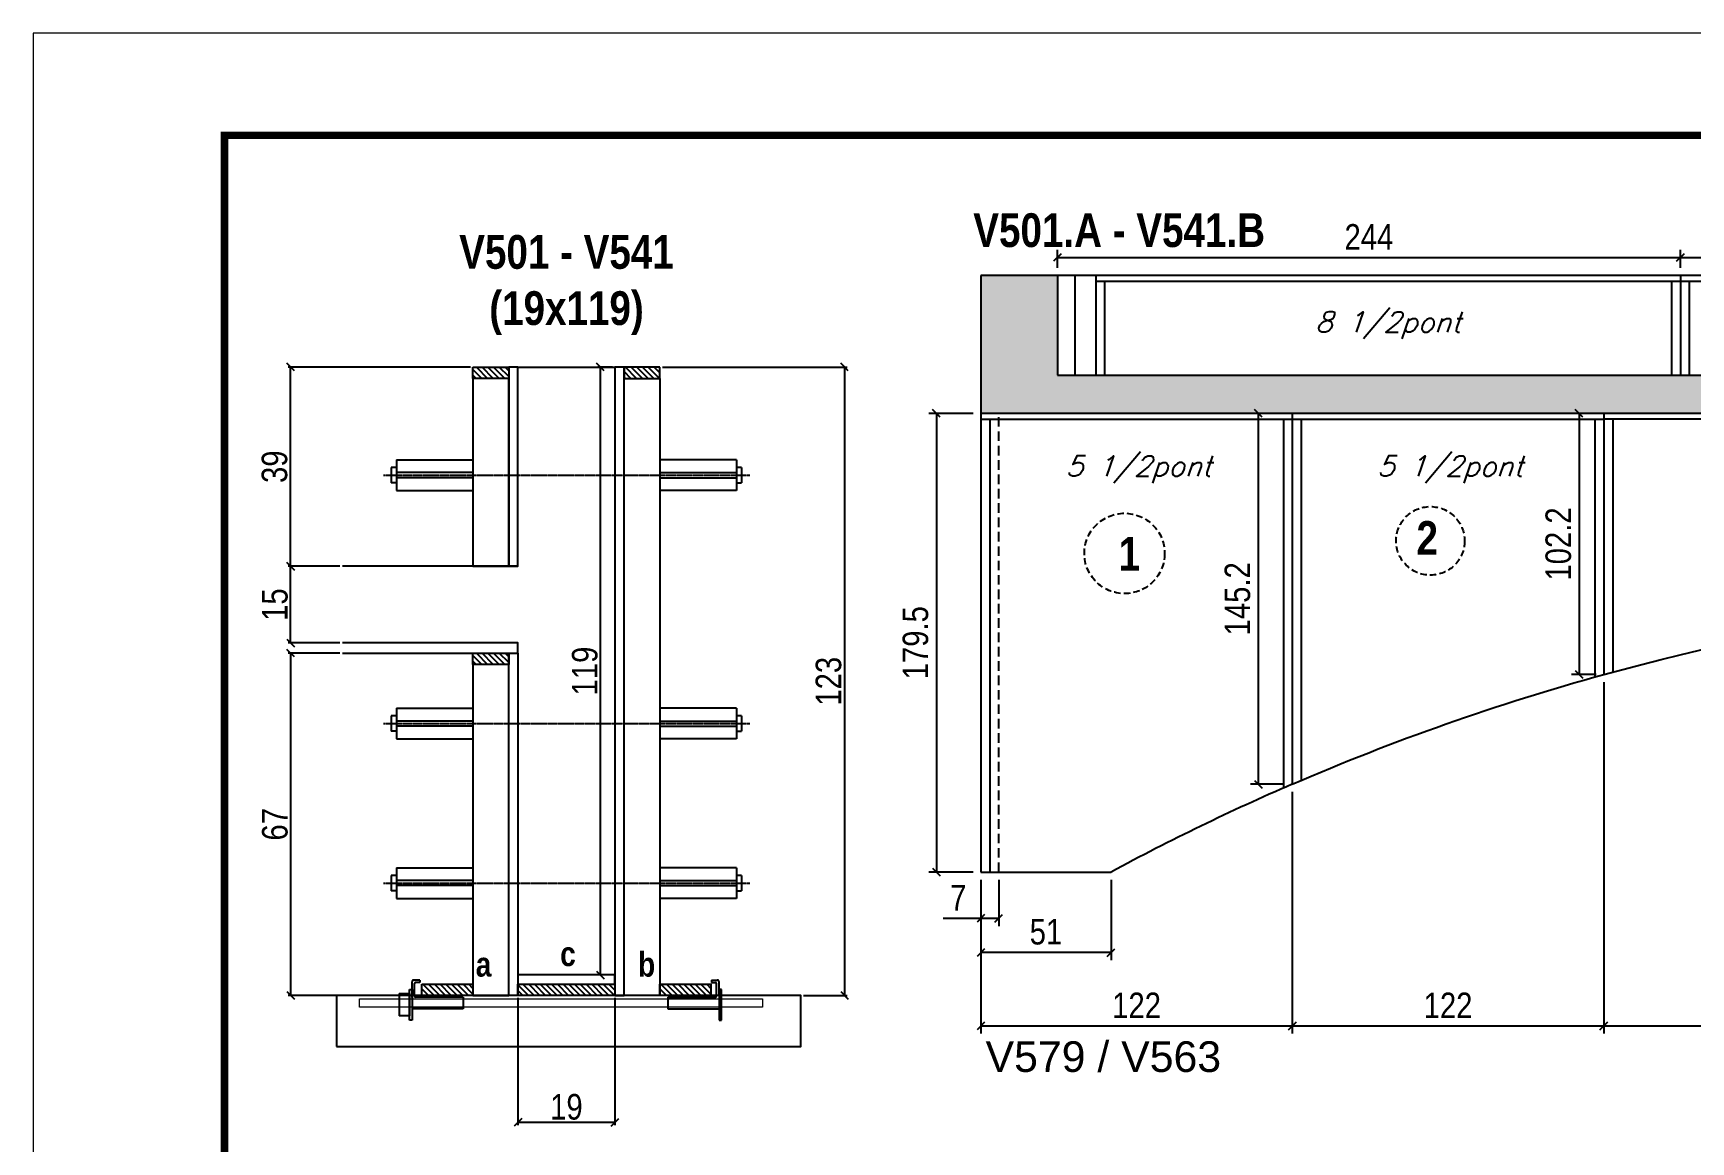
# Model space of a CAD drawing. Extents: x -15895 to 12929, y -2522 to 15173.
# Drawn here: x 6506 to 7156, y 4985 to 5419 of the extents above; entities that cross this region are included whole.
import ezdxf

# ---------------------------------------------------------------- set-up
doc = ezdxf.new("R2010")
doc.units = 0
doc.header["$PDMODE"] = 35
doc.header["$PDSIZE"] = -10
doc.linetypes.add('DASHED', pattern=[0.75, 0.5, -0.25])
doc.linetypes.add('HIDDEN', pattern=[0.375, 0.25, -0.125])
for name, color, linetype in [('5', 5, 'Continuous'), ('barrote', 251, 'Continuous'), ('COTA', 241, 'Continuous'), ('detalhes', 4, 'Continuous'), ('NOMENCLATURA', 7, 'Continuous'), ('Painéis', 200, 'Continuous'), ('presilha', 1, 'Continuous'), ('SARR_2.2x10', 60, 'Continuous'), ('SARR_2.2x7', 40, 'Continuous'), ('SARR_3.5x7', 81, 'Continuous'), ('TENSOR', 3, 'Continuous'), ('texto', 7, 'Continuous')]:
    doc.layers.add(name, color=color, linetype=linetype)
for name, color, linetype, lineweight in [('CONCRETO', 251, 'Continuous', 25), ('Folhas', 255, 'Continuous', 9), ('SARRAFO DE PRESSAO', 251, 'DASHED', 9), ('SCO-___-LAJ', 2, 'Continuous', 0)]:
    doc.layers.add(name, color=color, linetype=linetype, lineweight=lineweight)
doc.styles.add('COTA TECNICA', font='techl___.ttf', dxfattribs={"height": 10})
doc.styles.add('COTA TECNICA 2X', font='techl___.ttf', dxfattribs={"height": 10})
doc.styles.add('Romans', font='romans.shx')
doc.styles.get("Standard").update_dxf_attribs({"font": 'arial.ttf'})
doc.styles.add('TECNICA', font='techb___.ttf', dxfattribs={"height": 10})
doc.dimstyles.new('PAINEL', dxfattribs={"dimtxt": 10, "dimasz": 3, "dimexe": 3, "dimexo": 3, "dimgap": 3, "dimtad": 1, "dimdec": 1, "dimzin": 12, "dimdsep": 46, "dimtxsty": 'COTA TECNICA', "dimblk1": 'OBLIQUE', "dimblk2": 'OBLIQUE', "dimsah": 1, "dimcen": 0.9, "dimclrd": 4, "dimclre": 4, "dimclrt": 240, "dimadec": 1, "dimazin": 3, "dimtfac": 1, "dimtdec": 1, "dimtmove": 0, "dimatfit": 3, "dimfxl": 1, "dimtolj": 1, "dimtzin": 12, "dimarcsym": 0})
doc.dimstyles.new('SECAO', dxfattribs={"dimscale": 0.333333, "dimtxt": 5, "dimasz": 9, "dimexe": 3, "dimexo": 3, "dimgap": 3, "dimtad": 1, "dimdec": 1, "dimlfac": 0.5, "dimzin": 12, "dimdsep": 46, "dimtxsty": 'COTA TECNICA 2X', "dimblk1": 'OBLIQUE', "dimblk2": 'OBLIQUE', "dimsah": 1, "dimcen": 0.9, "dimclrd": 4, "dimclre": 4, "dimclrt": 240, "dimadec": 1, "dimazin": 3, "dimtfac": 1, "dimtdec": 1, "dimtmove": 0, "dimatfit": 3, "dimfxl": 1, "dimtolj": 1, "dimtzin": 12, "dimarcsym": 0})
pattern_1 = [(135, (39846.1828, -118228.0534), (-1.122532015, -1.122532015), [])]

# ---------------------------------------------------------------- blocks, each defined once
blk = doc.blocks.new('9999999999')
at = {"layer": 'Folhas'}
blk.add_lwpolyline([(98138.98, 34190.21), (99623.98, 34190.21), (99623.98, 35240.21), (98138.98, 35240.21)], close=True, dxfattribs=at)
at = {"layer": 'Folhas', "color": 30, "const_width": 3}
blk.add_lwpolyline([(98213.98, 34230.21), (99583.98, 34230.21), (99583.98, 35200.21), (98213.98, 35200.21)], close=True, dxfattribs=at)
blk = doc.blocks.new('_Oblique')
at = {"color": 0, "linetype": 'ByBlock', "lineweight": -2}
blk.add_line((-0.5, -0.5), (0.5, 0.5), dxfattribs=at)
blk = doc.blocks.new('*D1688')
at = {"layer": 'COTA', "color": 4, "lineweight": -2, "transparency": 16777216}
for p, q in [((6696.24, 5041.52), (6696.24, 4991.77)), ((6734.24, 5041.52), (6734.24, 4991.77)), ((6734.24, 4992.77), (6696.24, 4992.77))]:
    blk.add_line(p, q, dxfattribs=at)
at = {"layer": 'Defpoints', "color": 0, "transparency": 16777216}
for p in [(6696.24, 5042.52), (6734.24, 5042.52), (6696.24, 4992.77)]:
    blk.add_point(p, dxfattribs=at)
at = {"layer": 'COTA', "color": 4, "lineweight": -2, "transparency": 16777216, "xscale": 3, "yscale": 3, "zscale": 3, "rotation": 180}
blk.add_blockref('_Oblique', (6696.24, 4992.77), dxfattribs=at)
at = {"layer": 'COTA', "color": 4, "lineweight": -2, "transparency": 16777216, "xscale": 3, "yscale": 3, "zscale": 3}
blk.add_blockref('_Oblique', (6734.24, 4992.77), dxfattribs=at)
at = {"layer": 'COTA', "color": 240, "transparency": 16777216, "insert": (6715.24, 4998.85), "char_height": 10, "attachment_point": 5, "style": 'COTA TECNICA 2X'}
blk.add_mtext('\\A1;19', dxfattribs=at)
blk = doc.blocks.new('*D1689')
at = {"layer": 'COTA', "color": 4, "lineweight": -2, "transparency": 16777216}
for p, q in [((6626.55, 5176.52), (6606.2, 5176.52)), ((6607.2, 5176.52), (6607.2, 5042.52)), ((6687.24, 5042.52), (6606.2, 5042.52))]:
    blk.add_line(p, q, dxfattribs=at)
at = {"layer": 'Defpoints', "color": 0, "transparency": 16777216}
for p in [(6627.55, 5176.52), (6607.2, 5042.52), (6688.24, 5042.52, 0)]:
    blk.add_point(p, dxfattribs=at)
at = {"layer": 'COTA', "color": 4, "lineweight": -2, "transparency": 16777216, "xscale": 3, "yscale": 3, "zscale": 3}
for p, rotation in [((6607.2, 5176.52), 90), ((6607.2, 5042.52), 270)]:
    blk.add_blockref('_Oblique', p, dxfattribs=dict(at, rotation=rotation))
at = {"layer": 'COTA', "color": 240, "transparency": 16777216, "insert": (6601.09, 5109.52), "char_height": 10, "attachment_point": 5, "rotation": 90, "style": 'COTA TECNICA 2X'}
blk.add_mtext('\\A1;67', dxfattribs=at)
blk = doc.blocks.new('*D1690')
at = {"layer": 'COTA', "color": 4, "lineweight": -2, "transparency": 16777216}
for p, q in [((6752.84, 5288.52), (6825.16, 5288.52)), ((6824.16, 5288.52), (6824.16, 5042.52)), ((6808.11, 5042.52), (6825.16, 5042.52))]:
    blk.add_line(p, q, dxfattribs=at)
at = {"layer": 'Defpoints', "color": 0, "transparency": 16777216}
for p in [(6751.84, 5288.52, 0), (6807.11, 5042.52, 0), (6824.16, 5042.52)]:
    blk.add_point(p, dxfattribs=at)
at = {"layer": 'COTA', "color": 4, "lineweight": -2, "transparency": 16777216, "xscale": 3, "yscale": 3, "zscale": 3}
for p, rotation in [((6824.16, 5288.52), 90), ((6824.16, 5042.52), 270)]:
    blk.add_blockref('_Oblique', p, dxfattribs=dict(at, rotation=rotation))
at = {"layer": 'COTA', "color": 240, "transparency": 16777216, "insert": (6817.94, 5165.52), "char_height": 10, "attachment_point": 5, "rotation": 90, "style": 'COTA TECNICA 2X'}
blk.add_mtext('\\A1;123', dxfattribs=at)
blk = doc.blocks.new('*D1691')
at = {"layer": 'COTA', "color": 4, "lineweight": -2, "transparency": 16777216}
for p, q in [((6733.24, 5288.52), (6727.55, 5288.52)), ((6728.55, 5050.52), (6728.55, 5288.52)), ((6733.24, 5050.52), (6727.55, 5050.52))]:
    blk.add_line(p, q, dxfattribs=at)
at = {"layer": 'Defpoints', "color": 0, "transparency": 16777216}
for p in [(6728.55, 5288.52), (6734.24, 5288.52), (6734.24, 5050.52)]:
    blk.add_point(p, dxfattribs=at)
at = {"layer": 'COTA', "color": 4, "lineweight": -2, "transparency": 16777216, "xscale": 3, "yscale": 3, "zscale": 3}
for p, rotation in [((6728.55, 5288.52), 90), ((6728.55, 5050.52), 270)]:
    blk.add_blockref('_Oblique', p, dxfattribs=dict(at, rotation=rotation))
at = {"layer": 'COTA', "color": 240, "transparency": 16777216, "insert": (6722.46, 5169.52), "char_height": 10, "attachment_point": 5, "rotation": 90, "style": 'COTA TECNICA 2X'}
blk.add_mtext('\\A1;119', dxfattribs=at)
blk = doc.blocks.new('*D1692')
at = {"layer": 'COTA', "color": 4, "lineweight": -2, "transparency": 16777216}
for p, q in [((6626.55, 5210.52), (6606.2, 5210.52)), ((6607.2, 5180.52), (6607.2, 5210.52)), ((6626.55, 5180.52), (6606.2, 5180.52))]:
    blk.add_line(p, q, dxfattribs=at)
at = {"layer": 'Defpoints', "color": 0, "transparency": 16777216}
for p in [(6607.2, 5210.52), (6627.55, 5210.52), (6627.55, 5180.52)]:
    blk.add_point(p, dxfattribs=at)
at = {"layer": 'COTA', "color": 4, "lineweight": -2, "transparency": 16777216, "xscale": 3, "yscale": 3, "zscale": 3}
for p, rotation in [((6607.2, 5210.52), 90), ((6607.2, 5180.52), 270)]:
    blk.add_blockref('_Oblique', p, dxfattribs=dict(at, rotation=rotation))
at = {"layer": 'COTA', "color": 240, "transparency": 16777216, "insert": (6601.09, 5195.52), "char_height": 10, "attachment_point": 5, "rotation": 90, "style": 'COTA TECNICA 2X'}
blk.add_mtext('\\A1;15', dxfattribs=at)
blk = doc.blocks.new('*D1693')
at = {"layer": 'COTA', "color": 4, "lineweight": -2, "transparency": 16777216}
for p, q in [((6677.64, 5288.52), (6606.2, 5288.52)), ((6607.2, 5210.52), (6607.2, 5288.52)), ((6626.55, 5210.52), (6606.2, 5210.52))]:
    blk.add_line(p, q, dxfattribs=at)
at = {"layer": 'Defpoints', "color": 0, "transparency": 16777216}
for p in [(6607.2, 5288.52), (6678.64, 5288.52), (6627.55, 5210.52)]:
    blk.add_point(p, dxfattribs=at)
at = {"layer": 'COTA', "color": 4, "lineweight": -2, "transparency": 16777216, "xscale": 3, "yscale": 3, "zscale": 3}
for p, rotation in [((6607.2, 5288.52), 90), ((6607.2, 5210.52), 270)]:
    blk.add_blockref('_Oblique', p, dxfattribs=dict(at, rotation=rotation))
at = {"layer": 'COTA', "color": 240, "transparency": 16777216, "insert": (6600.95, 5249.52), "char_height": 10, "attachment_point": 5, "rotation": 90, "style": 'COTA TECNICA 2X'}
blk.add_mtext('\\A1;39', dxfattribs=at)
blk = doc.blocks.new('PRESILHA METÁLICA 1')
at = {"layer": 'presilha'}
for p, q in [((7.5, 10.64), (7.5, 19.86)), ((12, 21), (8.64, 21)), ((12, 19.5), (9.57, 19.5)), ((12, 21), (12, 19.5)), ((0, 13), (6, 13)), ((0, 13), (0, 0)), ((6, 15.5), (7.5, 15.5)), ((6, -2.5), (6, 15.5)), ((6, 13), (6, 0)), ((7.5, 15.5), (7.5, -2.5)), ((9, 11.57), (9, 18.93)), ((37.5, 11), (9.57, 11)), ((37.5, 11), (37.5, 4.1)), ((6, 0), (0, 0)), ((37.5, 4.1), (7.5, 4.1)), ((7.5, -2.5), (6, -2.5))]:
    blk.add_line(p, q, dxfattribs=at)
for centre, radius, start, end in [((8.64, 19.86), 1.14, 90, 180), ((9.57, 18.93), 0.57, 90, 180), ((9.57, 11.57), 0.57, 180, 270)]:
    blk.add_arc(centre, radius, start, end, dxfattribs=at)
blk = doc.blocks.new('PRESILHA METÁLICA 2')
at = {"layer": 'presilha'}
for p, q in [((-5.25, 23.5), (-5.25, 22)), ((-5.25, 23.5), (-1.89, 23.5)), ((-5.25, 22), (-2.82, 22)), ((-2.25, 14.07), (-2.25, 21.43)), ((-0.75, 14.64), (-0.75, 22.36)), ((-30.75, 13.5), (-30.75, 6.6)), ((-30.75, 13.5), (-2.82, 13.5)), ((0.75, 18), (-0.75, 18)), ((-0.75, 18), (-0.75, 0)), ((0.75, 0), (0.75, 18)), ((-30.75, 6.6), (-0.75, 6.6)), ((-0.75, 0), (0.75, 0))]:
    blk.add_line(p, q, dxfattribs=at)
for centre, radius, start, end in [((-2.82, 21.43), 0.57, 0, 90), ((-1.89, 22.36), 1.14, 0, 90), ((-2.82, 14.07), 0.57, 270, 0)]:
    blk.add_arc(centre, radius, start, end, dxfattribs=at)
blk = doc.blocks.new('*D1728')
at = {"layer": 'COTA', "color": 4, "lineweight": -2, "transparency": 16777216}
for p, q in [((6907.56, 5327.38), (6907.56, 5334.43)), ((6907.56, 5331.43), (7151.56, 5331.43)), ((7151.56, 5327.38), (7151.56, 5334.43))]:
    blk.add_line(p, q, dxfattribs=at)
at = {"layer": 'Defpoints', "color": 0, "transparency": 16777216}
for p in [(7151.56, 5331.43), (6907.56, 5324.38), (7151.56, 5324.38)]:
    blk.add_point(p, dxfattribs=at)
at = {"layer": 'COTA', "color": 4, "lineweight": -2, "transparency": 16777216, "xscale": 3, "yscale": 3, "zscale": 3, "rotation": 180}
blk.add_blockref('_Oblique', (6907.56, 5331.43), dxfattribs=at)
at = {"layer": 'COTA', "color": 4, "lineweight": -2, "transparency": 16777216, "xscale": 3, "yscale": 3, "zscale": 3}
blk.add_blockref('_Oblique', (7151.56, 5331.43), dxfattribs=at)
at = {"layer": 'COTA', "color": 240, "transparency": 16777216, "insert": (7029.56, 5339.5), "char_height": 10, "attachment_point": 5, "style": 'COTA TECNICA'}
blk.add_mtext('\\A1;244', dxfattribs=at)
blk = doc.blocks.new('*D1729')
at = {"layer": 'COTA', "color": 4, "lineweight": -2, "transparency": 16777216}
for p, q in [((7151.56, 5327.38), (7151.56, 5334.43)), ((7151.56, 5331.43), (7395.56, 5331.43)), ((7395.56, 5327.38), (7395.56, 5334.43))]:
    blk.add_line(p, q, dxfattribs=at)
at = {"layer": 'Defpoints', "color": 0, "transparency": 16777216}
for p in [(7395.56, 5331.43), (7151.56, 5324.38), (7395.56, 5324.38)]:
    blk.add_point(p, dxfattribs=at)
at = {"layer": 'COTA', "color": 4, "lineweight": -2, "transparency": 16777216, "xscale": 3, "yscale": 3, "zscale": 3, "rotation": 180}
blk.add_blockref('_Oblique', (7151.56, 5331.43), dxfattribs=at)
at = {"layer": 'COTA', "color": 4, "lineweight": -2, "transparency": 16777216, "xscale": 3, "yscale": 3, "zscale": 3}
blk.add_blockref('_Oblique', (7395.56, 5331.43), dxfattribs=at)
at = {"layer": 'COTA', "color": 240, "transparency": 16777216, "insert": (7273.56, 5339.5), "char_height": 10, "attachment_point": 5, "style": 'COTA TECNICA'}
blk.add_mtext('\\A1;244', dxfattribs=at)
blk = doc.blocks.new('*D1732')
at = {"layer": 'COTA', "color": 4, "lineweight": -2, "transparency": 16777216}
for p, q in [((6999.56, 5122.22), (6999.56, 5027.57)), ((6877.56, 5087.84), (6877.56, 5027.57)), ((6877.56, 5030.57), (6999.56, 5030.57))]:
    blk.add_line(p, q, dxfattribs=at)
at = {"layer": 'Defpoints', "color": 0, "transparency": 16777216}
for p in [(6999.56, 5125.22), (6877.56, 5090.84), (6999.56, 5030.57)]:
    blk.add_point(p, dxfattribs=at)
at = {"layer": 'COTA', "color": 4, "lineweight": -2, "transparency": 16777216, "xscale": 3, "yscale": 3, "zscale": 3, "rotation": 180}
blk.add_blockref('_Oblique', (6877.56, 5030.57), dxfattribs=at)
at = {"layer": 'COTA', "color": 4, "lineweight": -2, "transparency": 16777216, "xscale": 3, "yscale": 3, "zscale": 3}
blk.add_blockref('_Oblique', (6999.56, 5030.57), dxfattribs=at)
at = {"layer": 'COTA', "color": 240, "transparency": 16777216, "insert": (6938.56, 5038.63), "char_height": 10, "attachment_point": 5, "style": 'COTA TECNICA'}
blk.add_mtext('\\A1;122', dxfattribs=at)
blk = doc.blocks.new('*D1733')
at = {"layer": 'COTA', "color": 4, "lineweight": -2, "transparency": 16777216}
for p, q in [((7121.56, 5165.17), (7121.56, 5027.57)), ((6999.56, 5122.22), (6999.56, 5027.57)), ((6999.56, 5030.57), (7121.56, 5030.57))]:
    blk.add_line(p, q, dxfattribs=at)
at = {"layer": 'Defpoints', "color": 0, "transparency": 16777216}
for p in [(7121.56, 5168.17), (6999.56, 5125.22), (7121.56, 5030.57)]:
    blk.add_point(p, dxfattribs=at)
at = {"layer": 'COTA', "color": 4, "lineweight": -2, "transparency": 16777216, "xscale": 3, "yscale": 3, "zscale": 3, "rotation": 180}
blk.add_blockref('_Oblique', (6999.56, 5030.57), dxfattribs=at)
at = {"layer": 'COTA', "color": 4, "lineweight": -2, "transparency": 16777216, "xscale": 3, "yscale": 3, "zscale": 3}
blk.add_blockref('_Oblique', (7121.56, 5030.57), dxfattribs=at)
at = {"layer": 'COTA', "color": 240, "transparency": 16777216, "insert": (7060.56, 5038.63), "char_height": 10, "attachment_point": 5, "style": 'COTA TECNICA'}
blk.add_mtext('\\A1;122', dxfattribs=at)
blk = doc.blocks.new('*D1734')
at = {"layer": 'COTA', "color": 4, "lineweight": -2, "transparency": 16777216}
for p, q in [((7365.56, 5198.33), (7365.56, 5027.57)), ((7121.56, 5165.17), (7121.56, 5027.57)), ((7121.56, 5030.57), (7365.56, 5030.57))]:
    blk.add_line(p, q, dxfattribs=at)
at = {"layer": 'Defpoints', "color": 0, "transparency": 16777216}
for p in [(7365.56, 5201.33), (7121.56, 5168.17), (7365.56, 5030.57)]:
    blk.add_point(p, dxfattribs=at)
at = {"layer": 'COTA', "color": 4, "lineweight": -2, "transparency": 16777216, "xscale": 3, "yscale": 3, "zscale": 3, "rotation": 180}
blk.add_blockref('_Oblique', (7121.56, 5030.57), dxfattribs=at)
at = {"layer": 'COTA', "color": 4, "lineweight": -2, "transparency": 16777216, "xscale": 3, "yscale": 3, "zscale": 3}
blk.add_blockref('_Oblique', (7365.56, 5030.57), dxfattribs=at)
at = {"layer": 'COTA', "color": 240, "transparency": 16777216, "insert": (7243.56, 5038.64), "char_height": 10, "attachment_point": 5, "style": 'COTA TECNICA'}
blk.add_mtext('\\A1;244', dxfattribs=at)
blk = doc.blocks.new('*D1738')
at = {"layer": 'COTA', "color": 4, "lineweight": -2, "transparency": 16777216}
for p, q in [((6874.56, 5270.38), (6857.13, 5270.38)), ((6860.13, 5270.38), (6860.13, 5090.84)), ((6874.56, 5090.84), (6857.13, 5090.84))]:
    blk.add_line(p, q, dxfattribs=at)
at = {"layer": 'Defpoints', "color": 0, "transparency": 16777216}
for p in [(6877.56, 5270.38), (6860.13, 5090.84), (6877.56, 5090.84)]:
    blk.add_point(p, dxfattribs=at)
at = {"layer": 'COTA', "color": 4, "lineweight": -2, "transparency": 16777216, "xscale": 3, "yscale": 3, "zscale": 3}
for p, rotation in [((6860.13, 5270.38), 90), ((6860.13, 5090.84), 270)]:
    blk.add_blockref('_Oblique', p, dxfattribs=dict(at, rotation=rotation))
at = {"layer": 'COTA', "color": 240, "transparency": 16777216, "insert": (6851.99, 5180.61), "char_height": 10, "attachment_point": 5, "rotation": 90, "style": 'COTA TECNICA'}
blk.add_mtext('\\A1;179.5', dxfattribs=at)
blk = doc.blocks.new('*D1739')
at = {"layer": 'COTA', "color": 4, "lineweight": -2, "transparency": 16777216}
for p, q in [((6996.56, 5270.38), (6983.22, 5270.38)), ((6986.22, 5270.38), (6986.22, 5125.22)), ((6996.56, 5125.22), (6983.22, 5125.22))]:
    blk.add_line(p, q, dxfattribs=at)
at = {"layer": 'Defpoints', "color": 0, "transparency": 16777216}
for p in [(6999.56, 5270.38), (6986.22, 5125.22), (6999.56, 5125.22)]:
    blk.add_point(p, dxfattribs=at)
at = {"layer": 'COTA', "color": 4, "lineweight": -2, "transparency": 16777216, "xscale": 3, "yscale": 3, "zscale": 3}
for p, rotation in [((6986.22, 5270.38), 90), ((6986.22, 5125.22), 270)]:
    blk.add_blockref('_Oblique', p, dxfattribs=dict(at, rotation=rotation))
at = {"layer": 'COTA', "color": 240, "transparency": 16777216, "insert": (6978.11, 5197.8), "char_height": 10, "attachment_point": 5, "rotation": 90, "style": 'COTA TECNICA'}
blk.add_mtext('\\A1;145.2', dxfattribs=at)
blk = doc.blocks.new('*D1740')
at = {"layer": 'COTA', "color": 4, "lineweight": -2, "transparency": 16777216}
for p, q in [((7118.56, 5270.38), (7108.89, 5270.38)), ((7111.89, 5270.38), (7111.89, 5168.17)), ((7118.56, 5168.17), (7108.89, 5168.17))]:
    blk.add_line(p, q, dxfattribs=at)
at = {"layer": 'Defpoints', "color": 0, "transparency": 16777216}
for p in [(7121.56, 5270.38), (7111.89, 5168.17), (7121.56, 5168.17)]:
    blk.add_point(p, dxfattribs=at)
at = {"layer": 'COTA', "color": 4, "lineweight": -2, "transparency": 16777216, "xscale": 3, "yscale": 3, "zscale": 3}
for p, rotation in [((7111.89, 5270.38), 90), ((7111.89, 5168.17), 270)]:
    blk.add_blockref('_Oblique', p, dxfattribs=dict(at, rotation=rotation))
at = {"layer": 'COTA', "color": 240, "transparency": 16777216, "insert": (7103.79, 5219.27), "char_height": 10, "attachment_point": 5, "rotation": 90, "style": 'COTA TECNICA'}
blk.add_mtext('\\A1;102.2', dxfattribs=at)
blk = doc.blocks.new('*D1746')
at = {"layer": 'COTA', "color": 4, "lineweight": -2, "transparency": 16777216}
for p, q in [((6877.56, 5087.84), (6877.56, 5056.28)), ((6928.56, 5087.84), (6928.56, 5056.28)), ((6928.56, 5059.28), (6877.56, 5059.28))]:
    blk.add_line(p, q, dxfattribs=at)
at = {"layer": 'Defpoints', "color": 0, "transparency": 16777216}
for p in [(6877.56, 5090.84), (6928.56, 5090.84), (6877.56, 5059.28)]:
    blk.add_point(p, dxfattribs=at)
at = {"layer": 'COTA', "color": 4, "lineweight": -2, "transparency": 16777216, "xscale": 3, "yscale": 3, "zscale": 3, "rotation": 180}
blk.add_blockref('_Oblique', (6877.56, 5059.28), dxfattribs=at)
at = {"layer": 'COTA', "color": 4, "lineweight": -2, "transparency": 16777216, "xscale": 3, "yscale": 3, "zscale": 3}
blk.add_blockref('_Oblique', (6928.56, 5059.28), dxfattribs=at)
at = {"layer": 'COTA', "color": 240, "transparency": 16777216, "insert": (6903.06, 5067.39), "char_height": 10, "attachment_point": 5, "style": 'COTA TECNICA'}
blk.add_mtext('\\A1;51', dxfattribs=at)
blk = doc.blocks.new('*D1748')
at = {"layer": 'COTA', "color": 4, "lineweight": -2, "transparency": 16777216}
for p, q in [((6877.56, 5087.84), (6877.56, 5069.66)), ((6884.56, 5087.84), (6884.56, 5069.66)), ((6877.56, 5072.66), (6862.82, 5072.66)), ((6884.56, 5072.66), (6877.56, 5072.66))]:
    blk.add_line(p, q, dxfattribs=at)
at = {"layer": 'Defpoints', "color": 0, "transparency": 16777216}
for p in [(6877.56, 5090.84), (6884.56, 5090.84), (6877.56, 5072.66)]:
    blk.add_point(p, dxfattribs=at)
at = {"layer": 'COTA', "color": 4, "lineweight": -2, "transparency": 16777216, "xscale": 3, "yscale": 3, "zscale": 3, "rotation": 180}
blk.add_blockref('_Oblique', (6877.56, 5072.66), dxfattribs=at)
at = {"layer": 'COTA', "color": 4, "lineweight": -2, "transparency": 16777216, "xscale": 3, "yscale": 3, "zscale": 3}
blk.add_blockref('_Oblique', (6884.56, 5072.66), dxfattribs=at)
at = {"layer": 'COTA', "color": 240, "transparency": 16777216, "insert": (6868.69, 5080.73), "char_height": 10, "attachment_point": 5, "style": 'COTA TECNICA'}
blk.add_mtext('\\A1;7', dxfattribs=at)

msp = doc.modelspace()

# ---------------------------------------------------------------- hatches: boundary and pattern name
at = {"layer": 'COTA'}
h = msp.add_hatch(dxfattribs=at)
h.set_pattern_fill('AR-CONC', color=256, scale=0.03)
h.set_pattern_definition([(50, (-3085.9863, 30.143), (5.46554, -0.4781726), [0.5715, -6.2865]), (355, (-3085.986, 30.143), (-1.0573026, 5.7317054), [0.4572, -5.0292175]), (100.451445, (-3085.531, 30.1034), (4.4082374, 5.2535326), [0.4857003, -5.3427073]), (46.1842, (-3085.986, 31.667), (8.1323712, -1.26127), [0.85725, -9.42975]), (96.63556, (-3085.3086, 31.562), (7.122124, 7.4227837), [0.7285507, -8.014068]), (351.18415, (-3085.986, 31.667), (7.122124, 7.422784), [0.685799, -7.543792]), (21, (-3085.2243, 31.286), (4.5484317, -3.067956), [0.5715, -6.2865]), (326, (-3085.224, 31.286), (1.8540609, 5.525639), [0.4572, -5.0292]), (71.451445, (-3084.845, 31.0306), (6.4024926, 2.457683), [0.4857003, -5.3426981]), (37.5, (-3085.9863, 30.1432), (0.0926581, 2.53665117), [0, -4.96824, 0, -5.1054, 0, -5.04825]), (7.5, (-3085.9863, 30.1432), (2.0045899, 3.00541724), [0, -2.91084, 0, -4.85394, 0, -1.92405]), (327.5, (-3087.6855, 30.1432), (4.06771786, -0.17186232), [0, -1.905, 0, -5.9436, 0, -7.8867]), (317.5, (-3088.4475, 30.1432), (4.4438754, 0.7627947), [0, -2.4765, 0, -3.94716, 0, -5.6007])])
h.paths.add_polyline_path([(7826.56, 5285.38), (6907.56, 5285.38), (6907.56, 5324.38), (6877.56, 5324.38), (6877.56, 5270.38), (7856.56, 5270.38), (7856.56, 5324.38), (7826.56, 5324.38)])
at = {"layer": 'SARR_2.2x10'}
h = msp.add_hatch(dxfattribs=at)
h.set_pattern_fill('ANSI31', color=256, scale=0.5, angle=90)
h.set_pattern_definition([(135, (39852.1828, -118469.6534), (-1.122532015, -1.122532015), [])])
h.paths.add_polyline_path([(6658.64, 5046.92), (6658.64, 5042.52), (6678.64, 5042.52), (6678.64, 5046.92)])
h = msp.add_hatch(dxfattribs=at)
h.set_pattern_fill('ANSI31', color=256, scale=0.5, angle=90)
h.set_pattern_definition([(135, (39945.3828, -118469.6534), (-1.122532015, -1.122532015), [])])
h.paths.add_polyline_path([(6751.84, 5046.92), (6751.84, 5042.52), (6771.84, 5042.52), (6771.84, 5046.92)])
at = {"layer": 'SARR_2.2x7'}
h = msp.add_hatch(dxfattribs=at)
h.set_pattern_fill('ANSI31', color=256, scale=0.5, angle=90)
h.set_pattern_definition(pattern_1)
h.paths.add_polyline_path([(6692.64, 5288.52), (6692.64, 5284.12), (6678.64, 5284.12), (6678.64, 5288.52)])
h = msp.add_hatch(dxfattribs=at)
h.set_pattern_fill('ANSI31', color=256, scale=0.5, angle=90)
h.set_pattern_definition(pattern_1)
h.paths.add_polyline_path([(6737.84, 5288.52), (6737.84, 5284.12), (6751.84, 5284.12), (6751.84, 5288.52)])
h = msp.add_hatch(dxfattribs=at)
h.set_pattern_fill('ANSI31', color=256, scale=0.5, angle=90)
h.set_pattern_definition([(135, (39846.1828, -118340.0534), (-1.122532015, -1.122532015), [])])
h.paths.add_polyline_path([(6692.64, 5176.52), (6692.64, 5172.12), (6678.64, 5172.12), (6678.64, 5176.52)])
h = msp.add_hatch(dxfattribs=at)
h.set_pattern_fill('ANSI31', color=256, scale=0.5, angle=90)
h.set_pattern_definition([(135, (39931.7828, -118469.6534), (-1.122532015, -1.122532015), [])])
h.paths.add_polyline_path([(6734.24, 5042.52), (6734.24, 5046.92), (6696.24, 5046.92), (6696.24, 5042.52)])

# ---------------------------------------------------------------- linework, layer by layer
at = {"ltscale": 3}
for p, q in [((6646.64, 5249.19), (6646.64, 5243.19)), ((6648.64, 5249.19), (6646.64, 5249.19)), ((6648.64, 5252.19), (6648.64, 5240.19)), ((6648.64, 5252.19), (6678.64, 5252.19)), ((6678.64, 5247.19), (6648.64, 5247.19)), ((6781.84, 5252.19), (6751.84, 5252.19)), ((6751.84, 5247.19), (6781.84, 5247.19)), ((6781.84, 5252.19), (6781.84, 5240.19)), ((6783.84, 5249.19), (6781.84, 5249.19)), ((6783.84, 5249.19), (6783.84, 5243.19)), ((6648.64, 5243.19), (6646.64, 5243.19)), ((6678.64, 5245.19), (6648.64, 5245.19)), ((6648.64, 5240.19), (6678.64, 5240.19)), ((6751.84, 5245.19), (6781.84, 5245.19)), ((6781.84, 5240.19), (6751.84, 5240.19)), ((6781.84, 5243.19), (6783.84, 5243.19)), ((6646.64, 5151.95), (6646.64, 5145.95)), ((6648.64, 5151.95), (6646.64, 5151.95)), ((6648.64, 5154.95), (6648.64, 5142.95)), ((6648.64, 5154.95), (6678.64, 5154.95)), ((6678.64, 5149.95), (6648.64, 5149.95)), ((6781.84, 5154.95), (6751.84, 5154.95)), ((6751.84, 5149.95), (6781.84, 5149.95)), ((6781.84, 5154.95), (6781.84, 5142.95)), ((6783.84, 5151.95), (6781.84, 5151.95)), ((6783.84, 5151.95), (6783.84, 5145.95)), ((6648.64, 5145.95), (6646.64, 5145.95)), ((6678.64, 5147.95), (6648.64, 5147.95)), ((6648.64, 5142.95), (6678.64, 5142.95)), ((6751.84, 5147.95), (6781.84, 5147.95)), ((6781.84, 5142.95), (6751.84, 5142.95)), ((6781.84, 5145.95), (6783.84, 5145.95)), ((6648.64, 5092.51), (6648.64, 5080.51)), ((6648.64, 5092.51), (6678.64, 5092.51)), ((6781.84, 5092.51), (6751.84, 5092.51)), ((6781.84, 5092.51), (6781.84, 5080.51)), ((6646.64, 5089.51), (6646.64, 5083.51)), ((6648.64, 5089.51), (6646.64, 5089.51)), ((6678.64, 5087.51), (6648.64, 5087.51)), ((6678.64, 5085.51), (6648.64, 5085.51)), ((6751.84, 5087.51), (6781.84, 5087.51)), ((6751.84, 5085.51), (6781.84, 5085.51)), ((6783.84, 5089.51), (6781.84, 5089.51)), ((6783.84, 5089.51), (6783.84, 5083.51)), ((6648.64, 5083.51), (6646.64, 5083.51)), ((6648.64, 5080.51), (6678.64, 5080.51)), ((6781.84, 5080.51), (6751.84, 5080.51)), ((6781.84, 5083.51), (6783.84, 5083.51))]:
    msp.add_line(p, q, dxfattribs=at)
at = {"layer": 'barrote'}
msp.add_lwpolyline([(6625.19, 5022.52), (6807.11, 5022.52), (6807.11, 5042.52), (6625.19, 5042.52)], close=True, dxfattribs=at)
at = {"layer": 'CONCRETO', "linetype": 'Continuous'}
for p, q in [((6696.24, 5288.52), (6734.24, 5288.52)), ((6696.24, 5210.52), (6627.55, 5210.52))]:
    msp.add_line(p, q, dxfattribs=at)
at = {"layer": 'COTA'}
for p, q in [((6907.56, 5324.38), (6877.56, 5324.38)), ((6877.56, 5324.38), (6877.56, 5270.38))]:
    msp.add_line(p, q, dxfattribs=at)
at = {"layer": 'COTA', "linetype": 'DASHED', "ltscale": 5}
for centre, radius in [((7053.64, 5220.48), 13.42), ((6933.84, 5215.58), 15.72)]:
    msp.add_circle(centre, radius, dxfattribs=at)
at = {"layer": 'Painéis', "linetype": 'ByBlock'}
for p, q in [((7826.56, 5324.38), (6907.56, 5324.38)), ((6907.56, 5324.38), (6907.56, 5285.38)), ((7151.56, 5324.38), (7151.56, 5285.38)), ((6907.56, 5285.38), (7826.56, 5285.38)), ((7856.56, 5270.38), (6877.56, 5270.38)), ((6877.56, 5270.38), (6877.56, 5090.84)), ((6999.56, 5270.38), (6999.56, 5125.22)), ((7121.56, 5270.38), (7121.56, 5168.17)), ((6877.56, 5090.84), (6928.56, 5090.84))]:
    msp.add_line(p, q, dxfattribs=at)
at = {"layer": 'Painéis', "linetype": 'Continuous'}
for points in [[(6692.64, 5210.52), (6696.24, 5210.52), (6696.24, 5288.52), (6692.64, 5288.52)], [(6737.84, 5042.52), (6737.84, 5288.52), (6734.24, 5288.52), (6734.24, 5042.52)], [(6692.64, 5042.52), (6692.64, 5176.52), (6696.24, 5176.52), (6696.24, 5042.52)], [(6734.24, 5050.52), (6696.24, 5050.52), (6696.24, 5046.92), (6734.24, 5046.92)]]:
    msp.add_lwpolyline(points, close=True, dxfattribs=at)
at = {"layer": 'Painéis', "linetype": 'ByBlock'}
for points in [[(7121.56, 5168.17, -0.066824), (7365.56, 5201.33, -0.065839)], [(6999.56, 5125.22, -0.034985), (7121.56, 5168.17, -0.033955)]]:
    msp.add_lwpolyline(points, format="xyb", dxfattribs=at)
at = {"layer": 'Painéis', "linetype": 'Continuous', "elevation": 0}
msp.add_lwpolyline([(6627.55, 5176.52), (6696.24, 5176.52), (6696.24, 5180.52), (6627.55, 5180.52)], dxfattribs=at)
at = {"layer": 'Painéis', "linetype": 'ByBlock'}
msp.add_arc((7367.06, 4275.97), 925.36, 113.39977, 118.28589, dxfattribs=at)
at = {"layer": 'SARR_2.2x10'}
for points in [[(6658.64, 5046.92), (6678.64, 5046.92), (6678.64, 5042.52), (6658.64, 5042.52)], [(6751.84, 5046.92), (6771.84, 5046.92), (6771.84, 5042.52), (6751.84, 5042.52)]]:
    msp.add_lwpolyline(points, close=True, dxfattribs=at)
at = {"layer": 'SARR_2.2x7', "linetype": 'Continuous'}
for p, q in [((6914.56, 5285.38), (6914.56, 5324.38)), ((6922.56, 5322.18), (7151.56, 5322.18)), ((7151.56, 5322.18), (7395.56, 5322.18)), ((6877.56, 5268.18), (6999.56, 5268.18)), ((6999.56, 5268.18), (7121.56, 5268.18)), ((7365.56, 5268.18), (7121.56, 5268.18))]:
    msp.add_line(p, q, dxfattribs=at)
at = {"layer": 'SARR_2.2x7', "linetype": 'HIDDEN', "ltscale": 15}
msp.add_line((6884.56, 5090.84), (6884.56, 5270.38), dxfattribs=at)
at = {"layer": 'SARR_2.2x7', "elevation": 0}
msp.add_lwpolyline([(6678.64, 5288.52), (6692.64, 5288.52), (6692.64, 5284.12), (6678.64, 5284.12)], close=True, dxfattribs=at)
at = {"layer": 'SARR_2.2x7'}
for points in [[(6751.84, 5288.52), (6737.84, 5288.52), (6737.84, 5284.12), (6751.84, 5284.12)], [(6678.64, 5176.52), (6692.64, 5176.52), (6692.64, 5172.12), (6678.64, 5172.12)], [(6696.24, 5046.92), (6734.24, 5046.92), (6734.24, 5042.52), (6696.24, 5042.52)]]:
    msp.add_lwpolyline(points, close=True, dxfattribs=at)
at = {"layer": 'SARR_3.5x7'}
for p, q in [((6922.56, 5324.38), (6922.56, 5285.38)), ((6926.06, 5322.18), (6926.06, 5285.38)), ((7148.06, 5322.18), (7148.06, 5285.38)), ((7155.06, 5322.18), (7155.06, 5285.38)), ((6881.06, 5268.18), (6881.06, 5090.84)), ((6996.06, 5268.18), (6996.06, 5123.7)), ((7003.06, 5268.18), (7003.06, 5126.73)), ((7118.06, 5268.18), (7118.06, 5167.2)), ((7125.06, 5268.18), (7125.06, 5169.13))]:
    msp.add_line(p, q, dxfattribs=at)
msp.add_lwpolyline([(6692.64, 5284.12), (6678.64, 5284.12), (6678.64, 5210.52), (6692.64, 5210.52)], close=True, dxfattribs=at)
at = {"layer": 'SARR_3.5x7', "elevation": 0}
for points in [[(6737.84, 5284.12), (6751.84, 5284.12), (6751.84, 5042.52), (6737.84, 5042.52)], [(6692.64, 5172.12), (6678.64, 5172.12), (6678.64, 5042.52), (6692.64, 5042.52)]]:
    msp.add_lwpolyline(points, close=True, dxfattribs=at)
at = {"layer": 'SCO-___-LAJ', "color": 1}
msp.add_lwpolyline([(6634.19, 5041.18), (6792.03, 5041.18), (6792.03, 5037.98), (6634.19, 5037.98)], close=True, dxfattribs=at)
at = {"layer": 'TENSOR', "linetype": 'HIDDEN', "ltscale": 0.5}
for p, q in [((6643.64, 5246.19), (6787.15, 5246.19)), ((6643.64, 5148.95), (6787.15, 5148.95)), ((6643.64, 5086.51), (6787.15, 5086.51))]:
    msp.add_line(p, q, dxfattribs=at)

# ---------------------------------------------------------------- block references
at = {"layer": 'presilha', "xscale": 0.6666666666666666, "yscale": 0.6666666666666666, "zscale": 0.6666666666666666}
for name, p in [('PRESILHA METÁLICA 1', (6649.78, 5034.55)), ('PRESILHA METÁLICA 2', (6775.52, 5032.88))]:
    msp.add_blockref(name, p, dxfattribs=at)
at = {"layer": 'SARRAFO DE PRESSAO', "color": 6, "linetype": 'ByBlock'}
msp.add_blockref('9999999999', (-91632.61, -29820.95), dxfattribs=at)

# ---------------------------------------------------------------- texts
at = {"layer": '5', "linetype": 'Continuous'}
msp.add_text('V579 / V563', height=12, rotation=0.00004, dxfattribs=at).set_placement((6879.41, 5012.56))
at = {"layer": 'detalhes', "style": 'TECNICA'}
for s, p in [('c', (6712.79, 5053.99)), ('b', (6743.29, 5049.87)), ('a', (6679.72, 5049.88))]:
    msp.add_text(s, height=9.6, dxfattribs=at).set_placement(p)
at = {"layer": 'NOMENCLATURA', "style": 'TECNICA'}
for s, p in [('V501.A - V541.B', (6874.59, 5335.53)), ('2', (7048.2, 5215.02)), ('1', (6931.51, 5208.76))]:
    msp.add_text(s, height=13.2, dxfattribs=at).set_placement(p)
at = {"layer": 'NOMENCLATURA', "insert": (6715.28, 5340.21), "char_height": 13.2, "attachment_point": 2, "style": 'TECNICA'}
msp.add_mtext_dynamic_manual_height_columns('V501 - V541\\P(19x119)', width=300.2766, gutter_width=1, heights=[0], dxfattribs=at)
at = {"layer": 'texto', "color": 2, "char_height": 8, "attachment_point": 5, "style": 'Romans'}
for s, insert in [('{\\Q19;\\C256;8 1/2pont}', (7037.06, 5304.88)), ('{\\Q19;\\C256;5 1/2pont}', (6939.34, 5248.44)), ('{\\Q19;\\C256;5 1/2pont}', (7061.34, 5248.44))]:
    msp.add_mtext(s, dxfattribs=dict(at, insert=insert))

# ---------------------------------------------------------------- dimensions: what is measured, and where the dimension line sits
at = {"layer": 'COTA'}
for base, p1, p2, picture, middle in [((7151.56, 5331.43), (6907.56, 5324.38), (7151.56, 5324.38), '*D1728', (7029.56, 5339.5)), ((6999.56, 5030.57), (6877.56, 5090.84), (6999.56, 5125.22), '*D1732', (6938.56, 5038.63)), ((6877.56, 5072.66), (6884.56, 5090.84), (6877.56, 5090.84), '*D1748', (6868.69, 5080.73)), ((6877.56, 5059.28), (6928.56, 5090.84), (6877.56, 5090.84), '*D1746', (6903.06, 5067.39))]:
    dim = msp.add_linear_dim(base=base, p1=p1, p2=p2, dimstyle='PAINEL', dxfattribs=at)
    dim.commit()
    dim.dimension.update_dxf_attribs({"geometry": picture, "text_midpoint": middle})
for base, p1, p2, picture, middle in [((7395.56, 5331.43), (7151.56, 5324.38), (7395.56, 5324.38), '*D1729', (7273.56, 5339.5)), ((7365.56, 5030.57), (7121.56, 5168.17), (7365.56, 5201.33), '*D1734', (7243.56, 5038.64)), ((7121.56, 5030.57), (6999.56, 5125.22), (7121.56, 5168.17), '*D1733', (7060.56, 5038.63))]:
    dim = msp.add_linear_dim(base=base, p1=p1, p2=p2, dimstyle='PAINEL', override={"dimtmove": 1}, dxfattribs=at)
    dim.commit()
    dim.dimension.update_dxf_attribs({"geometry": picture, "text_midpoint": middle})
for base, p1, p2, dimstyle, picture, middle in [((6607.2, 5288.52), (6627.55, 5210.52), (6678.64, 5288.52), 'SECAO', '*D1693', (6600.95, 5249.52)), ((6824.16, 5042.52, 0), (6751.84, 5288.52), (6807.11, 5042.52), 'SECAO', '*D1690', (6817.94, 5165.52, 0)), ((6860.13, 5090.84), (6877.56, 5270.38), (6877.56, 5090.84), 'PAINEL', '*D1738', (6851.99, 5180.61)), ((6986.22, 5125.22), (6999.56, 5270.38), (6999.56, 5125.22), 'PAINEL', '*D1739', (6978.11, 5197.8)), ((7111.89, 5168.17), (7121.56, 5270.38), (7121.56, 5168.17), 'PAINEL', '*D1740', (7103.79, 5219.27)), ((6607.2, 5210.52), (6627.55, 5180.52), (6627.55, 5210.52), 'SECAO', '*D1692', (6601.09, 5195.52)), ((6607.2, 5042.52, 0), (6627.55, 5176.52), (6688.24, 5042.52), 'SECAO', '*D1689', (6601.09, 5109.52, 0))]:
    dim = msp.add_linear_dim(base=base, p1=p1, p2=p2, angle=90, dimstyle=dimstyle, dxfattribs=at)
    dim.commit()
    dim.dimension.update_dxf_attribs({"geometry": picture, "text_midpoint": middle})
for base, p1, p2, angle, picture, middle in [((6728.55, 5288.52), (6734.24, 5050.52), (6734.24, 5288.52), 90, '*D1691', (6728.55, 5169.52)), ((6696.24, 4992.77), (6734.24, 5042.52), (6696.24, 5042.52), 180, '*D1688', (6715.24, 4992.77))]:
    dim = msp.add_linear_dim(base=base, p1=p1, p2=p2, angle=angle, dimstyle='SECAO', dxfattribs=at)
    dim.commit()
    dim.dimension.update_dxf_attribs({"geometry": picture, "text_midpoint": middle, "dimtype": 160})

doc.saveas('drawing.dxf')
